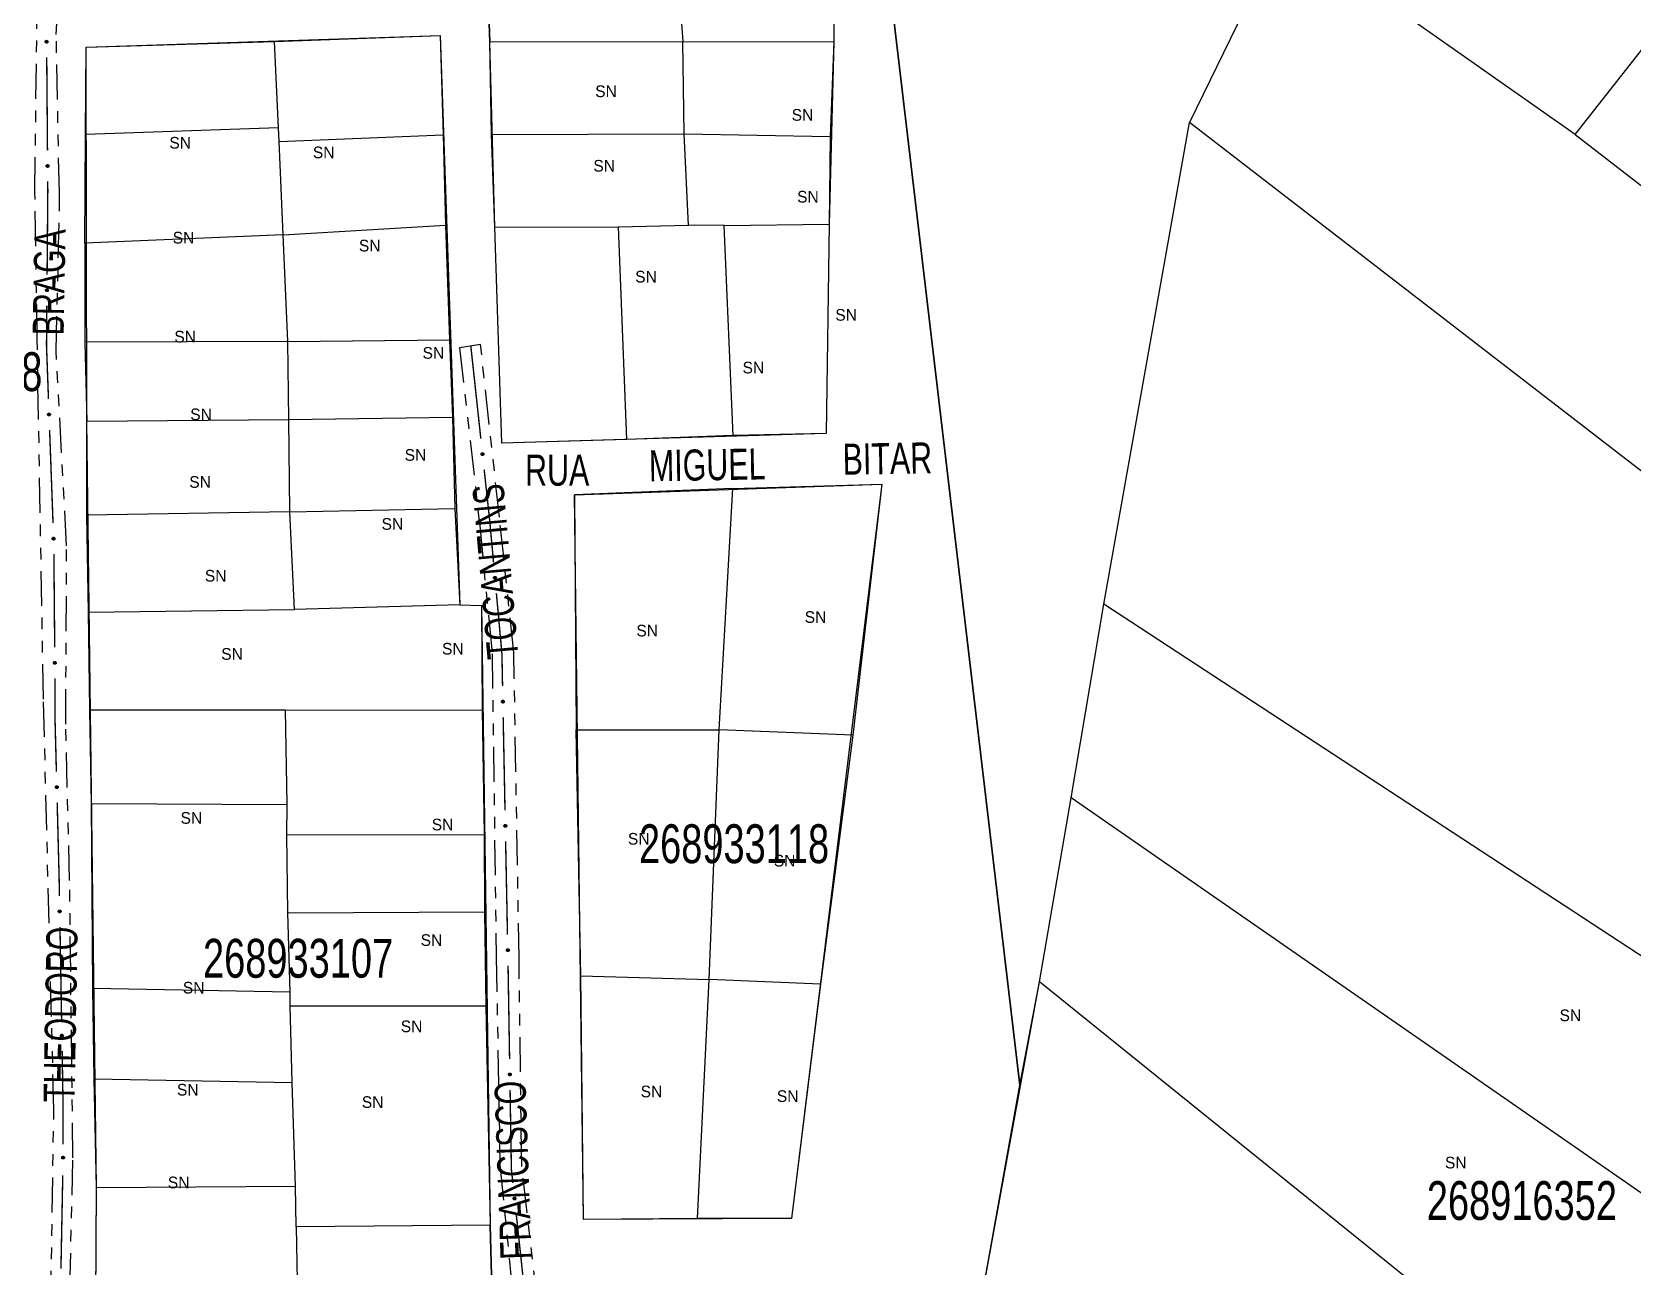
# Model space of a CAD drawing. Extents: x 207981 to 210201, y 4876477 to 4878908.
# Drawn here: x 209309.6 to 209515.6, y 4877740.3 to 4877899.3 of the extents above; entities that cross this region are included whole.
import ezdxf
from ezdxf.enums import TextEntityAlignment as Align

# ---------------------------------------------------------------- set-up
doc = ezdxf.new("R2010")
doc.units = 0
doc.header["$LTSCALE"] = 1.5
doc.header["$MEASUREMENT"] = 0
doc.linetypes.add('TRACO_25', pattern=[8, 3, -1, 1, -1, 1, -1])
for name, color, linetype in [('CD_MALHA_LOTES', 7, 'CONTINUOUS'), ('CD_TXT_QUADRA', 255, 'CONTINUOUS'), ('RU-QUADRA', 210, 'CONTINUOUS'), ('SV-EIXO-RUA-N-PAV', 6, 'CONTINUOUS'), ('SV-RUA-NAO-PAV', 7, 'CONTINUOUS'), ('SV-TXT-RUA-N-PAV', 7, 'CONTINUOUS'), ('Th_NmrPort', 1, 'CONTINUOUS')]:
    doc.layers.add(name, color=color, linetype=linetype)
doc.styles.add('ARIAL', font='ARIAL.SHX')

msp = doc.modelspace()

# ---------------------------------------------------------------- linework, layer by layer
at = {"layer": 'CD_MALHA_LOTES', "linetype": 'Continuous', "flags": 128}
for points in [[(209441.64, 4878132.28), (209426.403305, 4878060.444719), (209419.688941, 4877907.474489), (209436.669048, 4877763.727485)], [(209367.920955, 4877912.960616), (209368.139361, 4877907.476024), (209368.475862, 4877898.056154)], [(209392.353205, 4877913.332735), (209392.64168, 4877907.485328), (209393.338322, 4877898.114311)], [(209412.834377, 4877913.537683), (209412.829143, 4877907.474693), (209412.733948, 4877898.056154)], [(209471.067537, 4877911.645484), (209468.190514, 4877907.473044), (209458.533216, 4877887.645907)], [(209508.15318, 4877886.125615), (209477.643155, 4877907.589953), (209471.067537, 4877911.645484)], [(209508.15318, 4877886.125615), (209520.177177, 4877901.386843)], [(209316.548216, 4877897.384827), (209340.759826, 4877898.087744)], [(209340.759826, 4877898.087744), (209362.081663, 4877898.868764)], [(209341.30654, 4877886.997265), (209340.759826, 4877898.087744)], [(209362.081663, 4877898.868764), (209362.472173, 4877886.060042)], [(209368.475862, 4877898.056154), (209393.338322, 4877898.114311)], [(209368.708493, 4877886.133804), (209368.475862, 4877898.056154)], [(209393.512795, 4877886.191962), (209393.338322, 4877898.114311)], [(209393.338322, 4877898.114311), (209412.733948, 4877898.056154)], [(209412.733948, 4877898.056154), (209412.268686, 4877885.872094)], [(209316.470114, 4877886.138143), (209316.548216, 4877897.384827)], [(209316.392012, 4877872.11884), (209316.470114, 4877886.138143)], [(209341.30654, 4877886.997265), (209316.470114, 4877886.138143)], [(209341.384642, 4877885.20092), (209341.30654, 4877886.997265)], [(209341.384642, 4877885.20092), (209362.472173, 4877886.060042)], [(209362.472173, 4877886.060042), (209362.784581, 4877874.461899)], [(209368.708493, 4877886.133804), (209393.512795, 4877886.191962)], [(209369.115598, 4877874.182377), (209368.708493, 4877886.133804)], [(209393.512795, 4877886.191962), (209412.268686, 4877885.872094)], [(209394.036215, 4877874.444087), (209393.512795, 4877886.191962)], [(209412.268686, 4877885.872094), (209412.15237, 4877874.560402)], [(209447.483234, 4877825.649692), (209458.533216, 4877887.645907)], [(209586.36406, 4877788.95212), (209458.533216, 4877887.645907)], [(209508.15318, 4877886.125615), (209524.949423, 4877873.106457)], [(209341.897747, 4877873.222773), (209341.384642, 4877885.20092)], [(209341.897747, 4877873.222773), (209362.784581, 4877874.461899)], [(209362.784581, 4877874.461899), (209363.292244, 4877859.700628)], [(209369.115598, 4877874.182377), (209385.050835, 4877874.211455)], [(209386.097675, 4877846.84821), (209370.046123, 4877846.382948), (209369.115598, 4877874.182377)], [(209385.050835, 4877874.211455), (209394.036215, 4877874.444087)], [(209386.097675, 4877846.84821), (209385.050835, 4877874.211455)], [(209398.630681, 4877874.385929), (209394.036215, 4877874.444087)], [(209398.630681, 4877874.385929), (209412.15237, 4877874.560402)], [(209399.793837, 4877847.371631), (209398.630681, 4877874.385929)], [(209412.15237, 4877874.560402), (209411.774344, 4877847.604262), (209399.793837, 4877847.371631)], [(209341.897747, 4877873.222773), (209316.392012, 4877872.11884)], [(209316.392012, 4877872.11884), (209316.392012, 4877859.38822)], [(209342.478069, 4877859.466322), (209341.897747, 4877873.222773)], [(209342.478069, 4877859.466322), (209316.392012, 4877859.38822)], [(209316.392012, 4877859.38822), (209316.626318, 4877849.195913)], [(209342.478069, 4877859.466322), (209363.292244, 4877859.700628)], [(209342.634273, 4877849.430219), (209342.478069, 4877859.466322)], [(209363.292244, 4877859.700628), (209363.682753, 4877849.742627)], [(209316.626318, 4877849.195913), (209342.634273, 4877849.430219)], [(209316.626318, 4877837.090108), (209316.626318, 4877849.195913)], [(209342.634273, 4877849.430219), (209363.682753, 4877849.742627)], [(209342.751426, 4877837.55872), (209342.634273, 4877849.430219)], [(209363.682753, 4877849.742627), (209363.995161, 4877837.94923)], [(209399.793837, 4877847.371631), (209386.097675, 4877846.84821)], [(209399.73568, 4877840.538089), (209379.38045, 4877839.72388)], [(209397.990946, 4877809.481824), (209399.73568, 4877840.538089)], [(209399.73568, 4877840.538089), (209418.927754, 4877841.119667)], [(209418.927754, 4877841.119667), (209415.205654, 4877808.78393)], [(209379.38045, 4877839.72388), (209379.613081, 4877809.481824)], [(209342.751426, 4877837.55872), (209316.626318, 4877837.090108)], [(209316.860624, 4877824.632844), (209316.626318, 4877837.090108)], [(209342.751426, 4877837.55872), (209363.995161, 4877837.94923)], [(209343.337191, 4877824.945252), (209342.751426, 4877837.55872)], [(209363.995161, 4877837.94923), (209364.619977, 4877825.570068)], [(209316.860624, 4877824.632844), (209343.337191, 4877824.945252)], [(209317.016828, 4877812.058428), (209316.860624, 4877824.632844)], [(209364.619977, 4877825.570068), (209343.337191, 4877824.945252)], [(209364.619977, 4877825.570068), (209367.431648, 4877825.491966)], [(209367.431648, 4877825.491966), (209367.50975, 4877811.980326)], [(209443.295872, 4877800.699996), (209447.483234, 4877825.649692)], [(209568.335142, 4877746.496926), (209447.483234, 4877825.649692)], [(209317.016828, 4877812.058428), (209342.204712, 4877812.058428)], [(209317.251134, 4877799.991674), (209317.016828, 4877812.058428)], [(209342.204712, 4877812.058428), (209367.50975, 4877811.980326)], [(209342.399967, 4877799.83547), (209342.204712, 4877812.058428)], [(209367.50975, 4877811.980326), (209367.744056, 4877796.008473)], [(209379.613081, 4877809.481824), (209397.990946, 4877809.481824)], [(209380.194659, 4877777.785823), (209379.613081, 4877809.481824)], [(209396.711474, 4877777.32056), (209397.990946, 4877809.481824)], [(209415.205654, 4877808.78393), (209397.990946, 4877809.481824)], [(209415.205654, 4877808.78393), (209411.018293, 4877776.738982)], [(209317.251134, 4877799.991674), (209342.399967, 4877799.83547)], [(209317.407338, 4877776.209625), (209317.251134, 4877799.991674)], [(209342.360916, 4877795.930371), (209342.399967, 4877799.83547)], [(209439.224826, 4877777.029771), (209443.295872, 4877800.699996)], [(209557.983054, 4877721.140125), (209443.295872, 4877800.699996)], [(209342.360916, 4877795.930371), (209367.744056, 4877796.008473)], [(209342.479325, 4877785.927915), (209342.360916, 4877795.930371)], [(209367.744056, 4877796.008473), (209367.822158, 4877786.050472)], [(209342.479325, 4877785.927915), (209367.822158, 4877786.050472)], [(209342.790477, 4877775.741013), (209342.479325, 4877785.927915)], [(209367.822158, 4877786.050472), (209367.978362, 4877773.944668)], [(209380.194659, 4877777.785823), (209396.711474, 4877777.32056)], [(209395.199371, 4877746.555084), (209380.543606, 4877746.438768), (209380.194659, 4877777.785823)], [(209395.199371, 4877746.555084), (209396.711474, 4877777.32056)], [(209411.018293, 4877776.738982), (209407.296194, 4877746.555084), (209395.199371, 4877746.555084)], [(209411.018293, 4877776.738982), (209396.711474, 4877777.32056)], [(209431.547996, 4877734.981682), (209439.224826, 4877777.029771)], [(209436.669048, 4877763.727485), (209439.224826, 4877777.029771)], [(209512.212865, 4877718.11592), (209439.224826, 4877777.029771)], [(209317.407338, 4877776.209625), (209342.790477, 4877775.741013)], [(209317.563542, 4877764.53338), (209317.407338, 4877776.209625)], [(209342.790477, 4877773.944668), (209342.790477, 4877775.741013)], [(209342.790477, 4877773.944668), (209367.978362, 4877773.944668)], [(209343.063834, 4877764.064769), (209342.790477, 4877773.944668)], [(209367.978362, 4877773.944668), (209368.525075, 4877745.710806)], [(209317.563542, 4877764.53338), (209343.063834, 4877764.064769)], [(209317.87595, 4877750.553128), (209317.563542, 4877764.53338)], [(209343.493395, 4877750.709332), (209343.063834, 4877764.064769)], [(209431.547996, 4877734.981682), (209436.669048, 4877763.727485)], [(209317.797848, 4877735.909009), (209317.87595, 4877750.553128)], [(209317.87595, 4877750.553128), (209343.493395, 4877750.709332)], [(209343.571497, 4877745.4765), (209343.493395, 4877750.709332)], [(209368.525075, 4877745.710806), (209343.571497, 4877745.4765)], [(209368.837483, 4877734.34697), (209368.525075, 4877745.710806)], [(209343.571497, 4877745.4765), (209343.727701, 4877736.221417)]]:
    msp.add_lwpolyline(points, dxfattribs=at)
at = {"layer": 'RU-QUADRA', "linetype": 'Continuous'}
msp.add_lwpolyline([(209431.547996, 4877734.981682), (209436.669048, 4877763.727485), (209419.688941, 4877907.474489), (209426.403305, 4878060.444719), (209441.64, 4878132.28)], dxfattribs=at)
at = {"layer": 'RU-QUADRA', "linetype": 'Continuous', "flags": 128}
msp.add_lwpolyline([(209412.829143, 4877907.474693), (209412.733948, 4877898.056154), (209412.15237, 4877874.560402), (209411.774344, 4877847.604262), (209370.046123, 4877846.382948), (209369.115598, 4877874.182377), (209368.475862, 4877898.056154), (209368.139361, 4877907.476024)], dxfattribs=at)
for points in [[(209316.548216, 4877897.384827), (209362.081663, 4877898.868764), (209364.619977, 4877825.570068), (209367.431648, 4877825.491966), (209368.525075, 4877745.710806), (209368.837483, 4877734.34697), (209369.149891, 4877723.334593), (209369.306095, 4877712.51747), (209369.115598, 4877700.843053), (209369.231913, 4877687.117812), (209369.227993, 4877675.340934), (209369.149891, 4877663.391333), (209369.384197, 4877651.324579), (209370.087115, 4877635.430829), (209370.946236, 4877609.618128), (209367.978362, 4877607.431273), (209343.571497, 4877633.536856), (209317.016828, 4877661.438784), (209316.938726, 4877665.031474), (209317.563542, 4877700.177359), (209317.87595, 4877750.553128), (209316.626318, 4877849.195913)], [(209379.38045, 4877839.72388), (209418.927754, 4877841.119667), (209407.296194, 4877746.555084), (209380.543606, 4877746.438768)]]:
    msp.add_lwpolyline(points, close=True, dxfattribs=at)
at = {"layer": 'SV-EIXO-RUA-N-PAV'}
for points in [[(209311.344532, 4877897.924762), (209311.309184, 4877897.958564), (209311.285716, 4877897.994843), (209311.274852, 4877898.030736), (209311.273522, 4877898.064956), (209311.276105, 4877898.100118), (209311.28653, 4877898.134995), (209311.306675, 4877898.171141), (209311.340334, 4877898.206837), (209311.379079, 4877898.228435), (209311.413697, 4877898.240968), (209311.4493, 4877898.24441), (209311.483417, 4877898.241329), (209311.519286, 4877898.229302), (209311.555717, 4877898.208529), (209311.590793, 4877898.173815), (209311.613556, 4877898.13809), (209311.623152, 4877898.103097), (209311.626385, 4877898.067282), (209311.623318, 4877898.031416), (209311.612888, 4877897.99724), (209311.591907, 4877897.960597), (209311.557185, 4877897.926432), (209311.521813, 4877897.903321), (209311.486964, 4877897.893236), (209311.451632, 4877897.890847), (209311.416334, 4877897.893008), (209311.380839, 4877897.902028), (209311.344532, 4877897.924762)], [(209311.475406, 4877881.925297), (209311.440059, 4877881.959099), (209311.416591, 4877881.995379), (209311.405727, 4877882.031271), (209311.404397, 4877882.065491), (209311.40698, 4877882.100653), (209311.417405, 4877882.13553), (209311.43755, 4877882.171676), (209311.471209, 4877882.207372), (209311.509954, 4877882.22897), (209311.544572, 4877882.241504), (209311.580175, 4877882.244945), (209311.614292, 4877882.241864), (209311.650161, 4877882.229837), (209311.686592, 4877882.209064), (209311.721668, 4877882.17435), (209311.744431, 4877882.138625), (209311.754027, 4877882.103632), (209311.75726, 4877882.067818), (209311.754193, 4877882.031951), (209311.743763, 4877881.997775), (209311.722782, 4877881.961132), (209311.68806, 4877881.926967), (209311.652688, 4877881.903857), (209311.617839, 4877881.893771), (209311.582507, 4877881.891382), (209311.547209, 4877881.893544), (209311.511714, 4877881.902564), (209311.475406, 4877881.925297)], [(209311.388955, 4877865.927726), (209311.354179, 4877865.962116), (209311.331324, 4877865.998784), (209311.321064, 4877866.034854), (209311.320308, 4877866.069091), (209311.32348, 4877866.104205), (209311.334489, 4877866.138902), (209311.355238, 4877866.174705), (209311.389491, 4877866.209832), (209311.428593, 4877866.230776), (209311.463417, 4877866.242727), (209311.499073, 4877866.24557), (209311.533133, 4877866.241917), (209311.568795, 4877866.22929), (209311.604873, 4877866.207909), (209311.639361, 4877866.172611), (209311.661521, 4877866.136509), (209311.670529, 4877866.10136), (209311.67316, 4877866.065496), (209311.669492, 4877866.029686), (209311.658489, 4877865.99569), (209311.636896, 4877865.959404), (209311.601606, 4877865.925826), (209311.565851, 4877865.903313), (209311.530838, 4877865.893814), (209311.495472, 4877865.892018), (209311.460214, 4877865.894772), (209311.424875, 4877865.904386), (209311.388955, 4877865.927726)], [(209311.662379, 4877849.929107), (209311.626081, 4877849.961887), (209311.601588, 4877849.997482), (209311.589705, 4877850.03305), (209311.587399, 4877850.067218), (209311.588977, 4877850.10244), (209311.598403, 4877850.1376), (209311.617509, 4877850.174305), (209311.650136, 4877850.210948), (209311.688249, 4877850.233642), (209311.722496, 4877850.247158), (209311.757986, 4877850.251614), (209311.792177, 4877850.249507), (209311.828375, 4877850.238508), (209311.865384, 4877850.218783), (209311.901435, 4877850.185084), (209311.925208, 4877850.150023), (209311.935798, 4877850.115318), (209311.940052, 4877850.07961), (209311.93801, 4877850.043671), (209311.928558, 4877850.009211), (209311.908631, 4877849.971984), (209311.874898, 4877849.936842), (209311.8402, 4877849.912733), (209311.805653, 4877849.901657), (209311.770404, 4877849.898261), (209311.735058, 4877849.899415), (209311.69932, 4877849.907418), (209311.662379, 4877849.929107)], [(209367.638094, 4877845.125706), (209367.676624, 4877845.095581), (209367.703578, 4877845.061811), (209367.717952, 4877845.027175), (209367.722673, 4877844.993256), (209367.723595, 4877844.958011), (209367.716685, 4877844.922271), (209367.700229, 4877844.884304), (209367.670281, 4877844.845441), (209367.633872, 4877844.820103), (209367.600669, 4877844.804194), (209367.565584, 4877844.797234), (209367.53133, 4877844.796912), (209367.494444, 4877844.805318), (209367.45613, 4877844.822371), (209367.417781, 4877844.85343), (209367.391583, 4877844.886718), (209367.378559, 4877844.920585), (209367.371786, 4877844.955902), (209367.371276, 4877844.991895), (209367.378261, 4877845.026939), (209367.3955, 4877845.065484), (209367.426658, 4877845.102928), (209367.45956, 4877845.129436), (209367.493235, 4877845.142932), (209367.528155, 4877845.148818), (209367.563494, 4877845.150172), (209367.599709, 4877845.144722), (209367.638094, 4877845.125706)], [(209312.249629, 4877833.939888), (209312.213331, 4877833.972668), (209312.188838, 4877834.008263), (209312.176955, 4877834.04383), (209312.174649, 4877834.077999), (209312.176228, 4877834.11322), (209312.185653, 4877834.14838), (209312.204759, 4877834.185086), (209312.237386, 4877834.221728), (209312.275499, 4877834.244422), (209312.309746, 4877834.257939), (209312.345236, 4877834.262394), (209312.379427, 4877834.260288), (209312.415625, 4877834.249289), (209312.452634, 4877834.229564), (209312.488685, 4877834.195864), (209312.512458, 4877834.160803), (209312.523049, 4877834.126099), (209312.527302, 4877834.090391), (209312.52526, 4877834.054451), (209312.515808, 4877834.019991), (209312.495881, 4877833.982765), (209312.462148, 4877833.947623), (209312.42745, 4877833.923513), (209312.392903, 4877833.912438), (209312.357654, 4877833.909042), (209312.322308, 4877833.910195), (209312.28657, 4877833.918199), (209312.249629, 4877833.939888)], [(209369.24255, 4877829.205087), (209369.280589, 4877829.174345), (209369.306994, 4877829.140145), (209369.320808, 4877829.105281), (209369.324982, 4877829.071291), (209369.325335, 4877829.036035), (209369.317849, 4877829.000412), (209369.300783, 4877828.962715), (209369.270212, 4877828.924341), (209369.233399, 4877828.899593), (209369.199944, 4877828.884221), (209369.164751, 4877828.877828), (209369.130497, 4877828.878059), (209369.09375, 4877828.887059), (209369.055717, 4877828.904727), (209369.017874, 4877828.936401), (209368.992216, 4877828.970108), (209368.97974, 4877829.00418), (209368.973537, 4877829.039601), (209368.973608, 4877829.075598), (209368.981158, 4877829.110525), (209368.999016, 4877829.148787), (209369.030774, 4877829.185723), (209369.064099, 4877829.211697), (209369.097988, 4877829.224649), (209369.132998, 4877829.22997), (209369.168354, 4877829.230754), (209369.204477, 4877829.22472), (209369.24255, 4877829.205087)], [(209312.405034, 4877817.943928), (209312.369667, 4877817.97771), (209312.346178, 4877818.013976), (209312.335294, 4877818.049862), (209312.333944, 4877818.084082), (209312.336507, 4877818.119245), (209312.346912, 4877818.154128), (209312.367036, 4877818.190285), (209312.400675, 4877818.226001), (209312.439407, 4877818.247621), (209312.474019, 4877818.260174), (209312.50962, 4877818.263636), (209312.543738, 4877818.260574), (209312.579614, 4877818.248568), (209312.616057, 4877818.227816), (209312.651152, 4877818.193122), (209312.673936, 4877818.15741), (209312.683552, 4877818.122423), (209312.686806, 4877818.08661), (209312.68376, 4877818.050742), (209312.673348, 4877818.01656), (209312.652388, 4877817.979905), (209312.617686, 4877817.94572), (209312.582327, 4877817.922589), (209312.547485, 4877817.912484), (209312.512154, 4877817.910075), (209312.476854, 4877817.912216), (209312.441354, 4877817.921215), (209312.405034, 4877817.943928)], [(209370.27276, 4877813.240076), (209370.308495, 4877813.206684), (209370.332379, 4877813.170678), (209370.343656, 4877813.134913), (209370.345381, 4877813.10071), (209370.343204, 4877813.065521), (209370.333182, 4877813.030526), (209370.313455, 4877812.99415), (209370.28021, 4877812.958068), (209370.241717, 4877812.936025), (209370.207245, 4877812.923093), (209370.171684, 4877812.919241), (209370.137535, 4877812.921929), (209370.101529, 4877812.933541), (209370.06486, 4877812.953893), (209370.029387, 4877812.9882), (209370.006214, 4877813.02366), (209369.996214, 4877813.05854), (209369.992568, 4877813.094315), (209369.995221, 4877813.130214), (209370.005257, 4877813.164509), (209370.025814, 4877813.201391), (209370.06014, 4877813.235954), (209370.095243, 4877813.259471), (209370.129973, 4877813.269957), (209370.165275, 4877813.272754), (209370.200596, 4877813.271), (209370.236193, 4877813.26239), (209370.27276, 4877813.240076)], [(209312.657698, 4877801.945006), (209312.62176, 4877801.97818), (209312.597657, 4877802.01404), (209312.586162, 4877802.049736), (209312.58423, 4877802.083927), (209312.586192, 4877802.119129), (209312.596001, 4877802.154184), (209312.615506, 4877802.190679), (209312.648531, 4877802.226963), (209312.686889, 4877802.24924), (209312.721282, 4877802.262382), (209312.756819, 4877802.26645), (209312.790984, 4877802.263971), (209312.82706, 4877802.252578), (209312.863851, 4877802.23245), (209312.899533, 4877802.198359), (209312.922922, 4877802.163041), (209312.933133, 4877802.128223), (209312.936997, 4877802.092471), (209312.934563, 4877802.056556), (209312.924736, 4877802.022201), (209312.904403, 4877801.985194), (209312.870289, 4877801.950422), (209312.83533, 4877801.926693), (209312.800664, 4877801.915995), (209312.76538, 4877801.912983), (209312.730049, 4877801.914522), (209312.6944, 4877801.922916), (209312.657698, 4877801.945006)], [(209370.588142, 4877797.243185), (209370.623877, 4877797.209793), (209370.647762, 4877797.173786), (209370.659039, 4877797.138022), (209370.660763, 4877797.103819), (209370.658586, 4877797.068629), (209370.648564, 4877797.033635), (209370.628837, 4877796.997259), (209370.595592, 4877796.961177), (209370.557099, 4877796.939134), (209370.522627, 4877796.926202), (209370.487066, 4877796.92235), (209370.452917, 4877796.925037), (209370.416911, 4877796.93665), (209370.380243, 4877796.957001), (209370.34477, 4877796.991309), (209370.321596, 4877797.026769), (209370.311597, 4877797.061648), (209370.307951, 4877797.097423), (209370.310604, 4877797.133323), (209370.32064, 4877797.167617), (209370.341197, 4877797.2045), (209370.375522, 4877797.239063), (209370.410625, 4877797.262579), (209370.445355, 4877797.273066), (209370.480657, 4877797.275862), (209370.515978, 4877797.274108), (209370.551575, 4877797.265498), (209370.588142, 4877797.243185)], [(209313.032315, 4877785.950437), (209312.996659, 4877785.983913), (209312.972859, 4877786.019975), (209312.961666, 4877786.055766), (209312.960022, 4877786.089972), (209312.962281, 4877786.125157), (209312.972385, 4877786.160128), (209312.992197, 4877786.196457), (209313.025527, 4877786.232461), (209313.064072, 4877786.254414), (209313.098574, 4877786.267265), (209313.134144, 4877786.271033), (209313.168287, 4877786.268266), (209313.204266, 4877786.256568), (209313.240886, 4877786.236131), (209313.276279, 4877786.201741), (209313.299369, 4877786.166226), (209313.309286, 4877786.131323), (209313.312848, 4877786.09554), (209313.310111, 4877786.059647), (209313.299994, 4877786.025376), (209313.279351, 4877785.988542), (209313.244944, 4877785.954059), (209313.209786, 4877785.930625), (209313.175031, 4877785.92022), (209313.139723, 4877785.917507), (209313.104406, 4877785.919344), (209313.06883, 4877785.928037), (209313.032315, 4877785.950437)], [(209370.903524, 4877781.246293), (209370.939259, 4877781.212901), (209370.963144, 4877781.176895), (209370.974421, 4877781.14113), (209370.976146, 4877781.106928), (209370.973969, 4877781.071738), (209370.963947, 4877781.036744), (209370.94422, 4877781.000368), (209370.910975, 4877780.964285), (209370.872482, 4877780.942242), (209370.83801, 4877780.92931), (209370.802449, 4877780.925459), (209370.768299, 4877780.928146), (209370.732293, 4877780.939759), (209370.695625, 4877780.96011), (209370.660152, 4877780.994417), (209370.636978, 4877781.029877), (209370.626979, 4877781.064757), (209370.623333, 4877781.100532), (209370.625986, 4877781.136431), (209370.636022, 4877781.170726), (209370.656579, 4877781.207608), (209370.690904, 4877781.242171), (209370.726008, 4877781.265688), (209370.760738, 4877781.276175), (209370.796039, 4877781.278971), (209370.831361, 4877781.277217), (209370.866957, 4877781.268607), (209370.903524, 4877781.246293)], [(209313.310132, 4877769.952849), (209313.274475, 4877769.986325), (209313.250675, 4877770.022387), (209313.239482, 4877770.058178), (209313.237838, 4877770.092385), (209313.240097, 4877770.127569), (209313.250202, 4877770.16254), (209313.270014, 4877770.198869), (209313.303344, 4877770.234873), (209313.341888, 4877770.256826), (209313.37639, 4877770.269677), (209313.41196, 4877770.273445), (209313.446103, 4877770.270678), (209313.482082, 4877770.258981), (209313.518702, 4877770.238543), (209313.554095, 4877770.204153), (209313.577185, 4877770.168638), (209313.587103, 4877770.133735), (209313.590664, 4877770.097952), (209313.587927, 4877770.062059), (209313.577811, 4877770.027788), (209313.557167, 4877769.990954), (209313.522761, 4877769.956471), (209313.487602, 4877769.933037), (209313.452848, 4877769.922632), (209313.41754, 4877769.919919), (209313.382222, 4877769.921756), (209313.346646, 4877769.930449), (209313.310132, 4877769.952849)], [(209371.169374, 4877765.248133), (209371.204994, 4877765.214618), (209371.228755, 4877765.17853), (209371.239909, 4877765.142727), (209371.241516, 4877765.108518), (209371.239218, 4877765.073336), (209371.229076, 4877765.038377), (209371.209225, 4877765.002069), (209371.175856, 4877764.966101), (209371.137287, 4877764.94419), (209371.102771, 4877764.931376), (209371.067197, 4877764.927647), (209371.033057, 4877764.930451), (209370.997091, 4877764.942187), (209370.960493, 4877764.962664), (209370.925138, 4877764.997093), (209370.902086, 4877765.032633), (209370.892207, 4877765.067546), (209370.888684, 4877765.103334), (209370.89146, 4877765.139224), (209370.901613, 4877765.173484), (209370.922297, 4877765.210295), (209370.956741, 4877765.244741), (209370.991924, 4877765.268136), (209371.02669, 4877765.278504), (209371.062001, 4877765.281179), (209371.097317, 4877765.279304), (209371.132883, 4877765.270571), (209371.169374, 4877765.248133)], [(209313.46679, 4877754.248683), (209313.43172, 4877754.282773), (209313.40855, 4877754.319243), (209313.39798, 4877754.355223), (209313.39693, 4877754.389453), (209313.3998, 4877754.424593), (209313.41051, 4877754.459383), (209313.43095, 4877754.495363), (209313.4649, 4877754.530783), (209313.50382, 4877754.552063), (209313.53854, 4877754.564313), (209313.57417, 4877754.567463), (209313.60826, 4877754.564103), (209313.64403, 4877754.551783), (209313.68029, 4877754.530713), (209313.71508, 4877754.495713), (209313.73755, 4877754.459803), (209313.74686, 4877754.424733), (209313.7498, 4877754.388893), (209313.74644, 4877754.353053), (209313.73573, 4877754.318963), (209313.71445, 4877754.282493), (209313.67945, 4877754.248613), (209313.64389, 4877754.225793), (209313.60896, 4877754.215993), (209313.57361, 4877754.213893), (209313.53833, 4877754.216343), (209313.50291, 4877754.225653), (209313.46679, 4877754.248683)], [(209371.762446, 4877749.280846), (209371.800963, 4877749.250706), (209371.827903, 4877749.216925), (209371.842263, 4877749.182283), (209371.846971, 4877749.148362), (209371.847878, 4877749.113116), (209371.840953, 4877749.07738), (209371.824481, 4877749.039419), (209371.794517, 4877749.000569), (209371.758098, 4877748.975246), (209371.724889, 4877748.95935), (209371.6898, 4877748.952405), (209371.655547, 4877748.952097), (209371.618663, 4877748.960518), (209371.580357, 4877748.977586), (209371.542021, 4877749.008662), (209371.515836, 4877749.041961), (209371.502827, 4877749.075833), (209371.496068, 4877749.111153), (209371.495573, 4877749.147146), (209371.502573, 4877749.182187), (209371.519827, 4877749.220725), (209371.551, 4877749.258156), (209371.583914, 4877749.284651), (209371.617594, 4877749.298133), (209371.652516, 4877749.304004), (209371.687856, 4877749.305344), (209371.724069, 4877749.299878), (209371.762446, 4877749.280846)]]:
    msp.add_lwpolyline(points, close=True, dxfattribs=at)
for points in [[(209311.285716, 4877897.994843), (209311.276105, 4877898.100118)], [(209311.295717, 4877897.979187), (209311.282376, 4877898.108712)], [(209311.309184, 4877897.958564), (209311.28653, 4877898.134995)], [(209311.326026, 4877897.943957), (209311.297084, 4877898.145676)], [(209311.344532, 4877897.924762), (209311.306675, 4877898.171141)], [(209311.364476, 4877897.914251), (209311.325414, 4877898.18548)], [(209311.380839, 4877897.902028), (209311.340334, 4877898.206837)], [(209311.398689, 4877897.902249), (209311.359303, 4877898.213049)], [(209311.416334, 4877897.893008), (209311.379079, 4877898.228435)], [(209311.432857, 4877897.895706), (209311.394646, 4877898.229713)], [(209311.451632, 4877897.890847), (209311.413697, 4877898.240968)], [(209311.469709, 4877897.894643), (209311.434126, 4877898.240952)], [(209311.486964, 4877897.893236), (209311.4493, 4877898.24441)], [(209311.505129, 4877897.901755), (209311.466885, 4877898.239855)], [(209311.521813, 4877897.903321), (209311.483417, 4877898.241329)], [(209311.540483, 4877897.917055), (209311.502439, 4877898.230594)], [(209311.557185, 4877897.926432), (209311.519286, 4877898.229302)], [(209311.572985, 4877897.947341), (209311.538038, 4877898.215875)], [(209311.591907, 4877897.960597), (209311.555717, 4877898.208529)], [(209311.599973, 4877897.984405), (209311.573783, 4877898.183418)], [(209311.612888, 4877897.99724), (209311.590793, 4877898.173815)], [(209311.617432, 4877898.018662), (209311.602716, 4877898.149541)], [(209311.623318, 4877898.031416), (209311.613556, 4877898.13809)], [(209311.416591, 4877881.995379), (209311.40698, 4877882.100653)], [(209311.426592, 4877881.979723), (209311.413251, 4877882.109247)], [(209311.440059, 4877881.959099), (209311.417405, 4877882.13553)], [(209311.456901, 4877881.944492), (209311.427959, 4877882.146211)], [(209311.475406, 4877881.925297), (209311.43755, 4877882.171676)], [(209311.495351, 4877881.914786), (209311.456289, 4877882.186015)], [(209311.511714, 4877881.902564), (209311.471209, 4877882.207372)], [(209311.529564, 4877881.902785), (209311.490178, 4877882.213584)], [(209311.547209, 4877881.893544), (209311.509954, 4877882.22897)], [(209311.563732, 4877881.896241), (209311.525521, 4877882.230248)], [(209311.582507, 4877881.891382), (209311.544572, 4877882.241504)], [(209311.600584, 4877881.895178), (209311.565001, 4877882.241487)], [(209311.617839, 4877881.893771), (209311.580175, 4877882.244945)], [(209311.636004, 4877881.902291), (209311.59776, 4877882.240391)], [(209311.652688, 4877881.903857), (209311.614292, 4877882.241864)], [(209311.671358, 4877881.91759), (209311.633314, 4877882.23113)], [(209311.68806, 4877881.926967), (209311.650161, 4877882.229837)], [(209311.70386, 4877881.947876), (209311.668913, 4877882.216411)], [(209311.722782, 4877881.961132), (209311.686592, 4877882.209064)], [(209311.730848, 4877881.984941), (209311.704658, 4877882.183953)], [(209311.743763, 4877881.997775), (209311.721668, 4877882.17435)], [(209311.748307, 4877882.019198), (209311.733591, 4877882.150076)], [(209311.754193, 4877882.031951), (209311.744431, 4877882.138625)], [(209311.331324, 4877865.998784), (209311.32348, 4877866.104205)], [(209311.34106, 4877865.982963), (209311.329895, 4877866.112693)], [(209311.354179, 4877865.962116), (209311.334489, 4877866.138902)], [(209311.370774, 4877865.947228), (209311.345221, 4877866.149405)], [(209311.388955, 4877865.927726), (209311.355238, 4877866.174705)], [(209311.408721, 4877865.916881), (209311.374216, 4877866.188728)], [(209311.424875, 4877865.904386), (209311.389491, 4877866.209832)], [(209311.442727, 4877865.904307), (209311.408562, 4877866.215724)], [(209311.460214, 4877865.894772), (209311.428593, 4877866.230776)], [(209311.47678, 4877865.897192), (209311.444179, 4877866.231792)], [(209311.495472, 4877865.892018), (209311.463417, 4877866.242727)], [(209311.513609, 4877865.89551), (209311.483843, 4877866.242368)], [(209311.530838, 4877865.893814), (209311.499073, 4877866.24557)], [(209311.549144, 4877865.902027), (209311.516578, 4877866.240722)], [(209311.565851, 4877865.903313), (209311.533133, 4877866.241917)], [(209311.584749, 4877865.916731), (209311.551973, 4877866.230865)], [(209311.601606, 4877865.925826), (209311.568795, 4877866.22929)], [(209311.617755, 4877865.946468), (209311.58732, 4877866.215551)], [(209311.636896, 4877865.959404), (209311.604873, 4877866.207909)], [(209311.645361, 4877865.983074), (209311.622514, 4877866.182498)], [(209311.658489, 4877865.99569), (209311.639361, 4877866.172611)], [(209311.663393, 4877866.017033), (209311.650875, 4877866.14814)], [(209311.669492, 4877866.029686), (209311.661521, 4877866.136509)], [(209311.601588, 4877849.997482), (209311.588977, 4877850.10244)], [(209311.612031, 4877849.982118), (209311.595001, 4877850.111209)], [(209311.626081, 4877849.961887), (209311.598403, 4877850.1376)], [(209311.643333, 4877849.947766), (209311.608649, 4877850.148578)], [(209311.662379, 4877849.929107), (209311.617509, 4877850.174305)], [(209311.682615, 4877849.919169), (209311.635832, 4877850.189174)], [(209311.69932, 4877849.907418), (209311.650136, 4877850.210948)], [(209311.717156, 4877849.908149), (209311.66892, 4877850.217698)], [(209311.735058, 4877849.899415), (209311.688249, 4877850.233642)], [(209311.751497, 4877849.902583), (209311.703773, 4877850.235363)], [(209311.770404, 4877849.898261), (209311.722496, 4877850.247158)], [(209311.788364, 4877849.902571), (209311.742917, 4877850.247724)], [(209311.805653, 4877849.901657), (209311.757986, 4877850.251614)], [(209311.823567, 4877849.910691), (209311.775693, 4877850.247563)], [(209311.8402, 4877849.912733), (209311.792177, 4877850.249507)], [(209311.85847, 4877849.926993), (209311.811498, 4877850.23932)], [(209311.874898, 4877849.936842), (209311.828375, 4877850.238508)], [(209311.890095, 4877849.958194), (209311.847502, 4877850.225622)], [(209311.908631, 4877849.971984), (209311.865384, 4877850.218783)], [(209311.916015, 4877849.996013), (209311.884158, 4877850.194198)], [(209311.928558, 4877850.009211), (209311.901435, 4877850.185084)], [(209311.932489, 4877850.030754), (209311.914046, 4877850.16116)], [(209311.93801, 4877850.043671), (209311.925208, 4877850.150023)], [(209367.371276, 4877844.991895), (209367.391583, 4877844.886718)], [(209367.375867, 4877845.005171), (209367.403506, 4877844.876401)], [(209367.378261, 4877845.026939), (209367.417781, 4877844.85343)], [(209367.389838, 4877845.040992), (209367.43566, 4877844.845564)], [(209367.3955, 4877845.065484), (209367.45613, 4877844.822371)], [(209367.413012, 4877845.080553), (209367.474451, 4877844.816816)], [(209367.426658, 4877845.102928), (209367.494444, 4877844.805318)], [(209367.442346, 4877845.113917), (209367.511336, 4877844.805705)], [(209367.45956, 4877845.129436), (209367.53133, 4877844.796912)], [(209367.476006, 4877845.132651), (209367.547634, 4877844.80002)], [(209367.493235, 4877845.142932), (209367.565584, 4877844.797234)], [(209367.510545, 4877845.143246), (209367.58034, 4877844.802182)], [(209367.528155, 4877845.148818), (209367.600669, 4877844.804194)], [(209367.54732, 4877845.145847), (209367.618509, 4877844.817286)], [(209367.563494, 4877845.150172), (209367.633872, 4877844.820103)], [(209367.581969, 4877845.142729), (209367.652022, 4877844.837377)], [(209367.599709, 4877845.144722), (209367.670281, 4877844.845441)], [(209367.617204, 4877845.134185), (209367.683006, 4877844.868174)], [(209367.638094, 4877845.125706), (209367.700229, 4877844.884304)], [(209367.658415, 4877845.108444), (209367.707244, 4877844.910595)], [(209367.676624, 4877845.095581), (209367.716685, 4877844.922271)], [(209367.692072, 4877845.076396), (209367.718208, 4877844.948836)], [(209367.703578, 4877845.061811), (209367.723595, 4877844.958011)], [(209312.249629, 4877833.939888), (209312.204759, 4877834.185086)], [(209312.269866, 4877833.92995), (209312.223082, 4877834.199954)], [(209312.28657, 4877833.918199), (209312.237386, 4877834.221728)], [(209312.304406, 4877833.918929), (209312.25617, 4877834.228478)], [(209312.322308, 4877833.910195), (209312.275499, 4877834.244422)], [(209312.338747, 4877833.913363), (209312.291023, 4877834.246144)], [(209312.357654, 4877833.909042), (209312.309746, 4877834.257939)], [(209312.375614, 4877833.913352), (209312.330167, 4877834.258505)], [(209312.392903, 4877833.912438), (209312.345236, 4877834.262394)], [(209312.410818, 4877833.921472), (209312.362943, 4877834.258343)], [(209312.42745, 4877833.923513), (209312.379427, 4877834.260288)], [(209312.44572, 4877833.937774), (209312.398748, 4877834.2501)], [(209312.462148, 4877833.947623), (209312.415625, 4877834.249289)], [(209312.477345, 4877833.968975), (209312.434752, 4877834.236403)], [(209312.495881, 4877833.982765), (209312.452634, 4877834.229564)], [(209312.503265, 4877834.006794), (209312.471408, 4877834.204978)], [(209312.515808, 4877834.019991), (209312.488685, 4877834.195864)], [(209312.188838, 4877834.008263), (209312.176228, 4877834.11322)], [(209312.199281, 4877833.992898), (209312.182251, 4877834.12199)], [(209312.213331, 4877833.972668), (209312.185653, 4877834.14838)], [(209312.230583, 4877833.958546), (209312.195899, 4877834.159358)], [(209312.51974, 4877834.041535), (209312.501296, 4877834.17194)], [(209312.52526, 4877834.054451), (209312.512458, 4877834.160803)], [(209368.973608, 4877829.075598), (209368.992216, 4877828.970108)], [(209368.978412, 4877829.088798), (209369.003971, 4877828.959599)], [(209368.981158, 4877829.110525), (209369.017874, 4877828.936401)], [(209368.99296, 4877829.124389), (209369.035624, 4877828.928247)], [(209368.999016, 4877829.148787), (209369.055717, 4877828.904727)], [(209369.016769, 4877829.163571), (209369.073946, 4877828.898878)], [(209369.030774, 4877829.185723), (209369.09375, 4877828.887059)], [(209369.046637, 4877829.196458), (209369.110647, 4877828.887173)], [(209369.064099, 4877829.211697), (209369.130497, 4877828.878059)], [(209369.080595, 4877829.214647), (209369.146849, 4877828.880903)], [(209369.097988, 4877829.224649), (209369.164751, 4877828.877828)], [(209369.1153, 4877829.224683), (209369.179585, 4877828.882537)], [(209369.132998, 4877829.22997), (209369.199944, 4877828.884221)], [(209369.152113, 4877829.226691), (209369.217993, 4877828.897024)], [(209369.168354, 4877829.230754), (209369.233399, 4877828.899593)], [(209369.186707, 4877829.223014), (209369.251826, 4877828.916572)], [(209369.204477, 4877829.22472), (209369.270212, 4877828.924341)], [(209369.221799, 4877829.213902), (209369.283302, 4877828.946865)], [(209369.24255, 4877829.205087), (209369.300783, 4877828.962715)], [(209369.262589, 4877829.1875), (209369.308221, 4877828.98889)], [(209369.280589, 4877829.174345), (209369.317849, 4877829.000412)], [(209369.295725, 4877829.154914), (209369.319801, 4877829.026949)], [(209369.306994, 4877829.140145), (209369.325335, 4877829.036035)], [(209312.346178, 4877818.013976), (209312.336507, 4877818.119245)], [(209312.356188, 4877817.998326), (209312.342773, 4877818.127843)], [(209312.369667, 4877817.97771), (209312.346912, 4877818.154128)], [(209312.386517, 4877817.963112), (209312.35746, 4877818.164815)], [(209312.405034, 4877817.943928), (209312.367036, 4877818.190285)], [(209312.424985, 4877817.933428), (209312.385767, 4877818.204635)], [(209312.441354, 4877817.921215), (209312.400675, 4877818.226001)], [(209312.459204, 4877817.921447), (209312.41964, 4877818.232223)], [(209312.476854, 4877817.912216), (209312.439407, 4877818.247621)], [(209312.493376, 4877817.914923), (209312.454973, 4877818.248908)], [(209312.512154, 4877817.910075), (209312.474019, 4877818.260174)], [(209312.530228, 4877817.913881), (209312.494447, 4877818.26017)], [(209312.547485, 4877817.912484), (209312.50962, 4877818.263636)], [(209312.565645, 4877817.921014), (209312.527207, 4877818.259092)], [(209312.582327, 4877817.922589), (209312.543738, 4877818.260574)], [(209312.60099, 4877817.936333), (209312.562766, 4877818.249851)], [(209312.617686, 4877817.94572), (209312.579614, 4877818.248568)], [(209312.633474, 4877817.966638), (209312.598374, 4877818.235152)], [(209312.652388, 4877817.979905), (209312.616057, 4877818.227816)], [(209312.660441, 4877818.003718), (209312.634137, 4877818.202716)], [(209312.673348, 4877818.01656), (209312.651152, 4877818.193122)], [(209312.677881, 4877818.037985), (209312.663089, 4877818.168855)], [(209312.68376, 4877818.050742), (209312.673936, 4877818.15741)], [(209369.995221, 4877813.130214), (209370.006214, 4877813.02366)], [(209370.00096, 4877813.143035), (209370.017185, 4877813.012335)], [(209370.005257, 4877813.164509), (209370.029387, 4877812.9882)], [(209370.018023, 4877813.177491), (209370.046507, 4877812.978793)], [(209370.025814, 4877813.201391), (209370.06486, 4877812.953893)], [(209370.044582, 4877813.214864), (209370.082623, 4877812.946751)], [(209370.06014, 4877813.235954), (209370.101529, 4877812.933541)], [(209370.076733, 4877813.245523), (209370.118389, 4877812.932443)], [(209370.095243, 4877813.259471), (209370.137535, 4877812.921929)], [(209370.111907, 4877813.261229), (209370.154048, 4877812.923593)], [(209370.129973, 4877813.269957), (209370.171684, 4877812.919241)], [(209370.147244, 4877813.26875), (209370.186818, 4877812.922874)], [(209370.165275, 4877813.272754), (209370.207245, 4877812.923093)], [(209370.184105, 4877813.268112), (209370.226166, 4877812.934568)], [(209370.200596, 4877813.271), (209370.241717, 4877812.936025)], [(209370.218346, 4877813.261963), (209370.261314, 4877812.951638)], [(209370.236193, 4877813.26239), (209370.28021, 4877812.958068)], [(209370.252695, 4877813.250357), (209370.294882, 4877812.979596)], [(209370.27276, 4877813.240076), (209370.313455, 4877812.99415)], [(209370.291486, 4877813.221096), (209370.322752, 4877813.019724)], [(209370.308495, 4877813.206684), (209370.333182, 4877813.030526)], [(209370.322199, 4877813.186217), (209370.337032, 4877813.056855)], [(209370.332379, 4877813.170678), (209370.343204, 4877813.065521)], [(209312.597657, 4877802.01404), (209312.586192, 4877802.119129)], [(209312.607932, 4877801.998563), (209312.592311, 4877802.127833)], [(209312.62176, 4877801.97818), (209312.596001, 4877802.154184)], [(209312.638857, 4877801.963872), (209312.606366, 4877802.16505)], [(209312.657698, 4877801.945006), (209312.615506, 4877802.190679)], [(209312.677825, 4877801.934848), (209312.63399, 4877802.205347)], [(209312.6944, 4877801.922916), (209312.648531, 4877802.226963)], [(209312.712244, 4877801.923451), (209312.667388, 4877802.233508)], [(209312.730049, 4877801.914522), (209312.686889, 4877802.24924)], [(209312.746521, 4877801.917511), (209312.702431, 4877802.250792)], [(209312.76538, 4877801.912983), (209312.721282, 4877802.262382)], [(209312.783386, 4877801.917097), (209312.741708, 4877802.262726)], [(209312.800664, 4877801.915995), (209312.756819, 4877802.26645)], [(209312.818676, 4877801.924833), (209312.77448, 4877802.262207)], [(209312.83533, 4877801.926693), (209312.790984, 4877802.263971)], [(209312.853755, 4877801.940753), (209312.810193, 4877802.253573)], [(209312.870289, 4877801.950422), (209312.82706, 4877802.252578)], [(209312.885718, 4877801.971607), (209312.846046, 4877802.239484)], [(209312.904403, 4877801.985194), (209312.863851, 4877802.23245)], [(209312.912049, 4877802.009141), (209312.882356, 4877802.207661)], [(209312.924736, 4877802.022201), (209312.899533, 4877802.198359)], [(209312.928902, 4877802.0437), (209312.911882, 4877802.174299)], [(209312.934563, 4877802.056556), (209312.922922, 4877802.163041)], [(209370.310604, 4877797.133323), (209370.321596, 4877797.026769)], [(209370.316343, 4877797.146143), (209370.332567, 4877797.015444)], [(209370.32064, 4877797.167617), (209370.34477, 4877796.991309)], [(209370.333405, 4877797.180599), (209370.361889, 4877796.981902)], [(209370.341197, 4877797.2045), (209370.380243, 4877796.957001)], [(209370.359964, 4877797.217972), (209370.398005, 4877796.949859)], [(209370.375522, 4877797.239063), (209370.416911, 4877796.93665)], [(209370.392115, 4877797.248632), (209370.433772, 4877796.935552)], [(209370.410625, 4877797.262579), (209370.452917, 4877796.925037)], [(209370.42729, 4877797.264338), (209370.469431, 4877796.926701)], [(209370.445355, 4877797.273066), (209370.487066, 4877796.92235)], [(209370.462626, 4877797.271858), (209370.5022, 4877796.925982)], [(209370.480657, 4877797.275862), (209370.522627, 4877796.926202)], [(209370.499488, 4877797.27122), (209370.541548, 4877796.937677)], [(209370.515978, 4877797.274108), (209370.557099, 4877796.939134)], [(209370.533729, 4877797.265071), (209370.576696, 4877796.954747)], [(209370.551575, 4877797.265498), (209370.595592, 4877796.961177)], [(209370.568077, 4877797.253465), (209370.610265, 4877796.982704)], [(209370.588142, 4877797.243185), (209370.628837, 4877796.997259)], [(209370.606868, 4877797.224205), (209370.638134, 4877797.022833)], [(209370.623877, 4877797.209793), (209370.648564, 4877797.033635)], [(209370.637581, 4877797.189326), (209370.652415, 4877797.059964)], [(209370.647762, 4877797.173786), (209370.658586, 4877797.068629)], [(209312.972859, 4877786.019975), (209312.962281, 4877786.125157)], [(209312.983003, 4877786.004411), (209312.968473, 4877786.133808)], [(209312.996659, 4877785.983913), (209312.972385, 4877786.160128)], [(209313.013634, 4877785.96946), (209312.982841, 4877786.170905)], [(209313.032315, 4877785.950437), (209312.992197, 4877786.196457)], [(209313.052356, 4877785.940109), (209313.010805, 4877786.210968)], [(209313.06883, 4877785.928037), (209313.025527, 4877786.232461)], [(209313.086677, 4877785.928422), (209313.044439, 4877786.238847)], [(209313.104406, 4877785.919344), (209313.064072, 4877786.254414)], [(209313.120904, 4877785.922193), (209313.079627, 4877786.255835)], [(209313.139723, 4877785.917507), (209313.098574, 4877786.267265)], [(209313.157764, 4877785.921468), (209313.119002, 4877786.267436)], [(209313.175031, 4877785.92022), (209313.134144, 4877786.271033)], [(209313.193118, 4877785.928906), (209313.151769, 4877786.266641)], [(209313.209786, 4877785.930625), (209313.168287, 4877786.268266)], [(209313.228329, 4877785.94453), (209313.187408, 4877786.257706)], [(209313.244944, 4877785.954059), (209313.204266, 4877786.256568)], [(209313.260551, 4877785.975113), (209313.22314, 4877786.243315)], [(209313.279351, 4877785.988542), (209313.240886, 4877786.236131)], [(209313.287198, 4877786.012424), (209313.259181, 4877786.211187)], [(209313.299994, 4877786.025376), (209313.276279, 4877786.201741)], [(209313.304342, 4877786.046839), (209313.288424, 4877786.177577)], [(209313.310111, 4877786.059647), (209313.299369, 4877786.166226)], [(209370.625986, 4877781.136431), (209370.636978, 4877781.029877)], [(209370.631725, 4877781.149252), (209370.64795, 4877781.018552)], [(209370.636022, 4877781.170726), (209370.660152, 4877780.994417)], [(209370.648788, 4877781.183708), (209370.677271, 4877780.985011)], [(209370.656579, 4877781.207608), (209370.695625, 4877780.96011)], [(209370.675347, 4877781.221081), (209370.713388, 4877780.952968)], [(209370.690904, 4877781.242171), (209370.732293, 4877780.939759)], [(209370.707497, 4877781.25174), (209370.749154, 4877780.93866)], [(209370.726008, 4877781.265688), (209370.768299, 4877780.928146)], [(209370.742672, 4877781.267446), (209370.784813, 4877780.92981)], [(209370.760738, 4877781.276175), (209370.802449, 4877780.925459)], [(209370.778008, 4877781.274967), (209370.817582, 4877780.929091)], [(209370.796039, 4877781.278971), (209370.83801, 4877780.92931)], [(209370.81487, 4877781.274329), (209370.85693, 4877780.940785)], [(209370.831361, 4877781.277217), (209370.872482, 4877780.942242)], [(209370.849111, 4877781.26818), (209370.892078, 4877780.957856)], [(209370.866957, 4877781.268607), (209370.910975, 4877780.964285)], [(209370.883459, 4877781.256574), (209370.925647, 4877780.985813)], [(209370.903524, 4877781.246293), (209370.94422, 4877781.000368)], [(209370.92225, 4877781.227314), (209370.953516, 4877781.025941)], [(209370.939259, 4877781.212901), (209370.963947, 4877781.036744)], [(209370.952963, 4877781.192435), (209370.967797, 4877781.063072)], [(209370.963144, 4877781.176895), (209370.973969, 4877781.071738)], [(209313.250675, 4877770.022387), (209313.240097, 4877770.127569)], [(209313.260819, 4877770.006824), (209313.246289, 4877770.13622)], [(209313.274475, 4877769.986325), (209313.250202, 4877770.16254)], [(209313.29145, 4877769.971873), (209313.260657, 4877770.173318)], [(209313.310132, 4877769.952849), (209313.270014, 4877770.198869)], [(209313.330172, 4877769.942521), (209313.288621, 4877770.21338)], [(209313.346646, 4877769.930449), (209313.303344, 4877770.234873)], [(209313.364493, 4877769.930834), (209313.322255, 4877770.241259)], [(209313.382222, 4877769.921756), (209313.341888, 4877770.256826)], [(209313.39872, 4877769.924605), (209313.357443, 4877770.258247)], [(209313.41754, 4877769.919919), (209313.37639, 4877770.269677)], [(209313.43558, 4877769.923881), (209313.396818, 4877770.269848)], [(209313.452848, 4877769.922632), (209313.41196, 4877770.273445)], [(209313.470934, 4877769.931318), (209313.429586, 4877770.269053)], [(209313.487602, 4877769.933037), (209313.446103, 4877770.270678)], [(209313.506145, 4877769.946942), (209313.465224, 4877770.260118)], [(209313.522761, 4877769.956471), (209313.482082, 4877770.258981)], [(209313.538368, 4877769.977525), (209313.500957, 4877770.245727)], [(209313.557167, 4877769.990954), (209313.518702, 4877770.238543)], [(209313.565014, 4877770.014836), (209313.536998, 4877770.213599)], [(209313.577811, 4877770.027788), (209313.554095, 4877770.204153)], [(209313.582158, 4877770.049252), (209313.566241, 4877770.179989)], [(209313.587927, 4877770.062059), (209313.577185, 4877770.168638)], [(209370.89146, 4877765.139224), (209370.902086, 4877765.032633)], [(209370.897243, 4877765.152025), (209370.913019, 4877765.02127)], [(209370.901613, 4877765.173484), (209370.925138, 4877764.997093)], [(209370.914424, 4877765.186422), (209370.942225, 4877764.987628)], [(209370.922297, 4877765.210295), (209370.960493, 4877764.962664)], [(209370.941111, 4877765.223704), (209370.978231, 4877764.955461)], [(209370.956741, 4877765.244741), (209370.997091, 4877764.942187)], [(209370.973366, 4877765.254252), (209371.013948, 4877764.941031)], [(209370.991924, 4877765.268136), (209371.033057, 4877764.930451)], [(209371.008595, 4877765.269837), (209371.049577, 4877764.932058)], [(209371.02669, 4877765.278504), (209371.067197, 4877764.927647)], [(209371.043957, 4877765.277237), (209371.082343, 4877764.931227)], [(209371.062001, 4877765.281179), (209371.102771, 4877764.931376)], [(209371.080816, 4877765.276472), (209371.121731, 4877764.942786)], [(209371.097317, 4877765.279304), (209371.137287, 4877764.94419)], [(209371.115036, 4877765.270206), (209371.156938, 4877764.959736)], [(209371.132883, 4877765.270571), (209371.175856, 4877764.966101)], [(209371.149344, 4877765.258482), (209371.190602, 4877764.987578)], [(209371.169374, 4877765.248133), (209371.209225, 4877765.002069)], [(209371.188034, 4877765.229089), (209371.218609, 4877765.02761)], [(209371.204994, 4877765.214618), (209371.229076, 4877765.038377)], [(209371.218627, 4877765.194104), (209371.233017, 4877765.064692)], [(209371.228755, 4877765.17853), (209371.239218, 4877765.073336)], [(209313.40855, 4877754.319243), (209313.3998, 4877754.424593)], [(209313.418422, 4877754.303506), (209313.406141, 4877754.433135)], [(209313.43172, 4877754.282773), (209313.41051, 4877754.459383)], [(209313.448441, 4877754.268028), (209313.421151, 4877754.469978)], [(209313.46679, 4877754.248683), (209313.43095, 4877754.495363)], [(209313.486648, 4877754.238009), (209313.449806, 4877754.509549)], [(209313.50291, 4877754.225653), (209313.4649, 4877754.530783)], [(209313.520761, 4877754.225728), (209313.483919, 4877754.536839)], [(209313.53833, 4877754.216343), (209313.50382, 4877754.552063)], [(209313.554874, 4877754.218905), (209313.519396, 4877754.553213)], [(209313.57361, 4877754.213893), (209313.53854, 4877754.564313)], [(209313.591716, 4877754.217541), (209313.558968, 4877754.56413)], [(209313.60896, 4877754.215993), (209313.57417, 4877754.567463)], [(209313.627194, 4877754.224363), (209313.591716, 4877754.562765)], [(209313.64389, 4877754.225793), (209313.60826, 4877754.564103)], [(209313.662671, 4877754.239373), (209313.627194, 4877754.553213)], [(209313.67945, 4877754.248613), (209313.64403, 4877754.551783)], [(209313.69542, 4877754.269393), (209313.662671, 4877754.538204)], [(209313.71445, 4877754.282493), (209313.68029, 4877754.530713)], [(209313.72271, 4877754.306235), (209313.698149, 4877754.505455)], [(209313.73573, 4877754.318963), (209313.71508, 4877754.495713)], [(209313.740449, 4877754.340348), (209313.726804, 4877754.471342)], [(209313.74644, 4877754.353053), (209313.73755, 4877754.459803)], [(209371.495573, 4877749.147146), (209371.515836, 4877749.041961)], [(209371.500169, 4877749.16042), (209371.527755, 4877749.031638)], [(209371.502573, 4877749.182187), (209371.542021, 4877749.008662)], [(209371.514155, 4877749.196235), (209371.559897, 4877749.000788)], [(209371.519827, 4877749.220725), (209371.580357, 4877748.977586)], [(209371.537346, 4877749.235786), (209371.598676, 4877748.972024)], [(209371.551, 4877749.258156), (209371.618663, 4877748.960518)], [(209371.566693, 4877749.269138), (209371.635556, 4877748.960898)], [(209371.583914, 4877749.284651), (209371.655547, 4877748.952097)], [(209371.600361, 4877749.287859), (209371.671852, 4877748.955198)], [(209371.617594, 4877749.298133), (209371.6898, 4877748.952405)], [(209371.634904, 4877749.298439), (209371.704558, 4877748.957346)], [(209371.652516, 4877749.304004), (209371.724889, 4877748.95935)], [(209371.671681, 4877749.301026), (209371.742734, 4877748.972435)], [(209371.687856, 4877749.305344), (209371.758098, 4877748.975246)], [(209371.706328, 4877749.297893), (209371.776255, 4877748.992512)], [(209371.724069, 4877749.299878), (209371.794517, 4877749.000569)], [(209371.74156, 4877749.289334), (209371.807252, 4877749.023297)], [(209371.762446, 4877749.280846), (209371.824481, 4877749.039419)], [(209371.78276, 4877749.263576), (209371.831507, 4877749.065707)], [(209371.800963, 4877749.250706), (209371.840953, 4877749.07738)], [(209371.816404, 4877749.231515), (209371.842487, 4877749.103944)], [(209371.827903, 4877749.216925), (209371.847878, 4877749.113116)]]:
    msp.add_lwpolyline(points, dxfattribs=at)
at = {"layer": 'SV-EIXO-RUA-N-PAV', "const_width": 0.18}
for points in [[(209311.567949, 4877884.069807), (209311.469792, 4877896.069405)], [(209311.610428, 4877878.876678), (209311.600667, 4877880.06994)], [(209311.517471, 4877868.07038), (209311.603489, 4877878.07001)], [(209311.603489, 4877878.07001), (209311.610428, 4877878.876678)], [(209311.439433, 4877858.998517), (209311.483064, 4877864.070528)], [(209311.473487, 4877858.071341), (209311.439433, 4877858.998517)], [(209366.04, 4877858.89), (209367.329217, 4877846.959454)], [(209311.693705, 4877852.075384), (209311.473487, 4877858.071341)], [(209312.280955, 4877836.086164), (209311.840518, 4877848.078079)], [(209367.758957, 4877842.982606), (209368.403565, 4877837.017333)], [(209368.403565, 4877837.017333), (209368.48, 4877836.31)], [(209368.48, 4877836.31), (209368.963291, 4877831.04358)], [(209312.496348, 4877820.08849), (209312.391319, 4877832.088031)], [(209369.328829, 4877827.060317), (209369.968521, 4877820.089607)], [(209369.968521, 4877820.089607), (209370.043788, 4877819.269423)], [(209370.043788, 4877819.269423), (209370.12611, 4877815.093865)], [(209312.5509, 4877813.855853), (209312.531357, 4877816.088643)], [(209312.5509, 4877813.088729), (209312.5509, 4877813.855853)], [(209312.5509, 4877810.350457), (209312.5509, 4877813.088729)], [(209312.557652, 4877810.088816), (209312.5509, 4877810.350457)], [(209312.71244, 4877804.090813), (209312.557652, 4877810.088816)], [(209370.204955, 4877811.094642), (209370.441492, 4877799.096974)], [(209313.063885, 4877790.472295), (209312.815631, 4877800.092144)], [(209370.520338, 4877795.097751), (209370.756875, 4877783.100082)], [(209313.07043, 4877790.095404), (209313.063885, 4877790.472295)], [(209313.105157, 4877788.095705), (209313.07043, 4877790.095404)], [(209313.382974, 4877772.098118), (209313.174611, 4877784.096308)], [(209370.833735, 4877779.100824), (209371.029088, 4877767.102414)], [(209313.57687, 4877760.93292), (209313.452428, 4877768.098721)], [(209371.094206, 4877763.102944), (209371.257, 4877753.104269)], [(209313.57687, 4877760.099801), (209313.57687, 4877760.93292)], [(209313.57687, 4877756.099801), (209313.57687, 4877760.099801)], [(209313.300927, 4877740.102465), (209313.532608, 4877752.100228)], [(209371.257, 4877753.104269), (209371.26, 4877752.92)], [(209371.26, 4877752.92), (209371.454326, 4877751.114722)], [(209371.882425, 4877747.137697), (209373.166723, 4877735.206621)]]:
    msp.add_lwpolyline(points, dxfattribs=at)
at = {"layer": 'SV-RUA-NAO-PAV', "linetype": 'TRACO_25'}
for points in [[(209274.897631, 4877696.325589, 8.983578), (209304.882033, 4877666.672051, 10.181261), (209309.567245, 4877666.927959, 10.455729), (209310.899571, 4877681.421779, 10.455729), (209311.799792, 4877723.320901, 9.782033), (209312.386403, 4877760.581367, 9.30795), (209311.049151, 4877813.417685, 8.883771), (209310.245835, 4877859.731762, 8.659205), (209309.949855, 4877878.708126, 8.659205), (209310.208385, 4877900.98694, 8.458314), (209310.375237, 4877907.477744, 8.458314)], [(209313.629338, 4877701.589003, 10.006598), (209314.836772, 4877754.356365, 9.432709), (209314.421179, 4877790.059777, 9.208143), (209313.909375, 4877810.18787, 9.108336), (209314.033791, 4877833.164369, 8.933674), (209312.684359, 4877858.241162, 8.933674), (209313.114645, 4877876.885508, 8.534447), (209313.093949, 4877878.625256, 8.035412), (209312.69475, 4877898.977254, 8.210847), (209313.135177, 4877907.477662, 7.097247)], [(209374.686437, 4877735.35415, 7.785895), (209372.585727, 4877753.420254, 7.760943), (209372.249614, 4877780.057253, 7.561329), (209371.577386, 4877819.424553, 6.862681), (209369.728762, 4877836.860444, 5.615095), (209367.291939, 4877859.085953, 6.014322), (209364.60303, 4877858.665811, 6.014322), (209367.139434, 4877836.197636, 6.014322), (209368.781614, 4877819.272777, 6.463453), (209369.315538, 4877780.231694, 6.688019), (209369.790042, 4877753.400034, 7.461523), (209371.65509, 4877734.683722, 7.536377)]]:
    msp.add_polyline3d(points, dxfattribs=at)
at = {"layer": 'Th_NmrPort'}
msp.add_point((209435.36374, 4877756.137821), dxfattribs=at)

# ---------------------------------------------------------------- texts
at = {"layer": 'CD_TXT_QUADRA', "style": 'ARIAL', "width": 0.7}
for s, p in [('268932298', (209286.436182, 4877853.081929)), ('268933118', (209387.677436, 4877792.304921)), ('268933107', (209331.580721, 4877777.556488)), ('268916352', (209489.055512, 4877746.368092))]:
    msp.add_text(s, height=5, dxfattribs=at).set_placement(p)
at = {"layer": 'SV-TXT-RUA-N-PAV', "style": 'ARIAL', "width": 0.7}
for s, rotation, p in [('BRAGA', 89, (209313.651594, 4877860.224459)), ('MIGUEL', 1, (209388.992359, 4877841.459288)), ('BITAR', 1, (209413.919229, 4877842.299519)), ('TOCANTINS', 95, (209372.187727, 4877818.773035)), ('THEODORO', 89, (209315.05198, 4877761.497249)), ('FRANCISCO', 92, (209373.868191, 4877741.331691))]:
    msp.add_text(s, height=4, rotation=rotation, dxfattribs=at).set_placement(p)
msp.add_text('RUA', height=4, dxfattribs=at).set_placement((209373.027959, 4877840.899133))
at = {"layer": 'Th_NmrPort', "color": 1}
for p in [(209382.044942, 4877891.687988), (209407.324515, 4877888.645077), (209327.251141, 4877885.054943), (209345.713912, 4877883.817551), (209381.810872, 4877882.091113), (209408.026726, 4877878.111921), (209327.68043, 4877872.836883), (209351.638675, 4877871.810366), (209387.194485, 4877867.812836), (209412.942198, 4877862.897363), (209327.889857, 4877860.093793), (209359.83113, 4877858.000229), (209401.004622, 4877856.10933), (209329.933825, 4877850.086177), (209357.526081, 4877844.862681), (209329.812784, 4877841.383299), (209354.556255, 4877835.978768), (209331.816165, 4877829.308301), (209409.003881, 4877823.990307), (209387.343713, 4877822.246252), (209333.922796, 4877819.243285), (209362.332891, 4877819.916407), (209328.690998, 4877798.127144), (209361.008033, 4877797.274925), (209386.253654, 4877795.442617), (209405.024689, 4877792.624911), (209359.583259, 4877782.399144), (209328.98625, 4877776.271246), (209506.136576, 4877772.712814), (209357.02884, 4877771.293142), (209328.222858, 4877763.13366), (209352.015774, 4877761.541509), (209387.892145, 4877762.90687), (209405.421599, 4877762.308158), (209491.390158, 4877753.753134), (209327.052508, 4877751.196084)]:
    msp.add_text('SN', height=1.5, dxfattribs=at).set_placement(p, align=Align.MIDDLE_LEFT)

doc.saveas('drawing.dxf')
